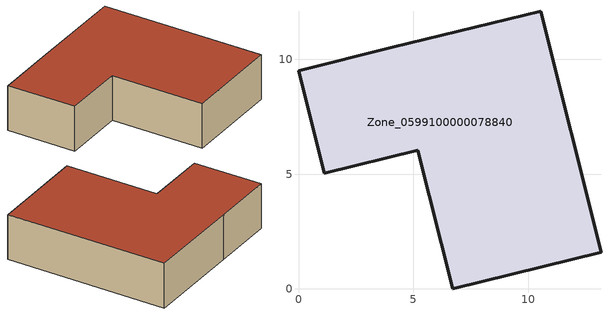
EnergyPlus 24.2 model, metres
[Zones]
Zone_0599100000078840
 floor ground (C_G): 5.2,6.03 1.13,5.03 0,9.49 4.09,10.52 10.55,12.1 13.17,1.61 6.72,0 z0
 wall outside (C_F): 1.13,5.03 5.2,6.03 6.72,0 13.17,1.61 10.55,12.1 4.09,10.52 0,9.49 1.13,5.03 z0:3.05
 roof outside (C_R): 13.17,1.61 10.55,12.1 4.09,10.52 0,9.49 1.13,5.03 5.2,6.03 6.72,0 z3.05
[BUILDING]
Pand.0599100000078840: North Axis=0; Terrain=City; Loads Convergence Tolerance Value=0.04; Temperature Convergence Tolerance Value=0.4; Solar Distribution=FullExterior; Maximum Number of Warmup Days=25; Minimum Number of Warmup Days=1
[Site:Location]
Rotterdam.The.Hague.AP_ZH_NLD Design_Conditions: Latitude=51.96; Longitude=4.45; Time Zone=1; Elevation=-4.5
[SITE:GROUNDTEMPERATURE:BUILDINGSURFACE]
18, 18, 18, 18, 18, 18, 18, 18, 18, 18, 18, 18
[MATERIAL] Thermal Absorptance=0.9; Solar Absorptance=0.7; Visible Absorptance=0.7
Name | Roughness | Thickness | Conductivity | Density | Specific Heat
G.TC.1975-1991 | MediumSmooth | 0.15 | 0.288461 | 540 | 1210
F.TC.1975-1991 | Rough | 0.3 | 0.230769 | 1920 | 840
R.TC.1975-1991 | MediumRough | 0.2 | 0.153846 | 1500 | 1000
[CONSTRUCTION]
C_G: G.TC.1975-1991
C_F: F.TC.1975-1991
C_R: R.TC.1975-1991
[ZONE]
Zone_0599100000078840: Type=1; Multiplier=1; Ceiling Height=Autocalculate; Volume=Autocalculate; Floor Area=autocalculate; Part of Total Floor Area=Yes
[ZONEINFILTRATION:DESIGNFLOWRATE]
Infil_Zone_0599100000078840: Zone or ZoneList or Space or SpaceList=Zone_0599100000078840; Schedule=AlwaysOn; Design Flow Rate Calculation Method=Flow/Area; Flow Rate per Floor Area=0.003; Constant Term Coefficient=1; Temperature Term Coefficient=0; Velocity Term Coefficient=0; Velocity Squared Term Coefficient=0
[HVACTEMPLATE:ZONE:IDEALLOADSAIRSYSTEM]
Zone_0599100000078840: Maximum Heating Supply Air Temperature=50; Minimum Cooling Supply Air Temperature=13; Maximum Heating Supply Air Humidity Ratio=0.0156; Minimum Cooling Supply Air Humidity Ratio=0.0077; Heating Limit=NoLimit; Cooling Limit=NoLimit; Dehumidification Control Type=ConstantSensibleHeatRatio; Cooling Sensible Heat Ratio=0.7; Dehumidification Setpoint=60; Humidification Control Type=None; Humidification Setpoint=30; Outdoor Air Method=None; Outdoor Air Flow Rate per Person=0.00944; Outdoor Air Flow Rate per Zone Floor Area=0; Outdoor Air Flow Rate per Zone=0; Demand Controlled Ventilation Type=None; Outdoor Air Economizer Type=NoEconomizer; Heat Recovery Type=None; Sensible Heat Recovery Effectiveness=0.7; Latent Heat Recovery Effectiveness=0.65
[ZONECONTROL:THERMOSTAT]
ThermostatControl_Zone_0599100000078840: Zone or ZoneList=Zone_0599100000078840; Control Type Schedule=DualSetpointControlType; Control 1=Thermostat_Zone_0599100000078840; Temperature Difference Between Cutout And Setpoint=0
[THERMOSTATSETPOINT:DUALSETPOINT]
Thermostat_Zone_0599100000078840: Heating Setpoint Temperature Schedule=HeatingSetpoint_Zone_0599100000078840; Cooling Setpoint Temperature Schedule=CoolingSetpoint_Zone_0599100000078840
[SCHEDULE:COMPACT]
HeatingSetpoint_Zone_0599100000078840: Through: 12/31, For: AllDays, Until: 24:00, 21
CoolingSetpoint_Zone_0599100000078840: Through: 12/31, For: AllDays, Until: 24:00, 24
DualSetpointControlType: Through: 12/31, For: AllDays, Until: 24:00, 4
AlwaysOn: Through: 12/31, For: AllDays, Until: 24:00, 1
